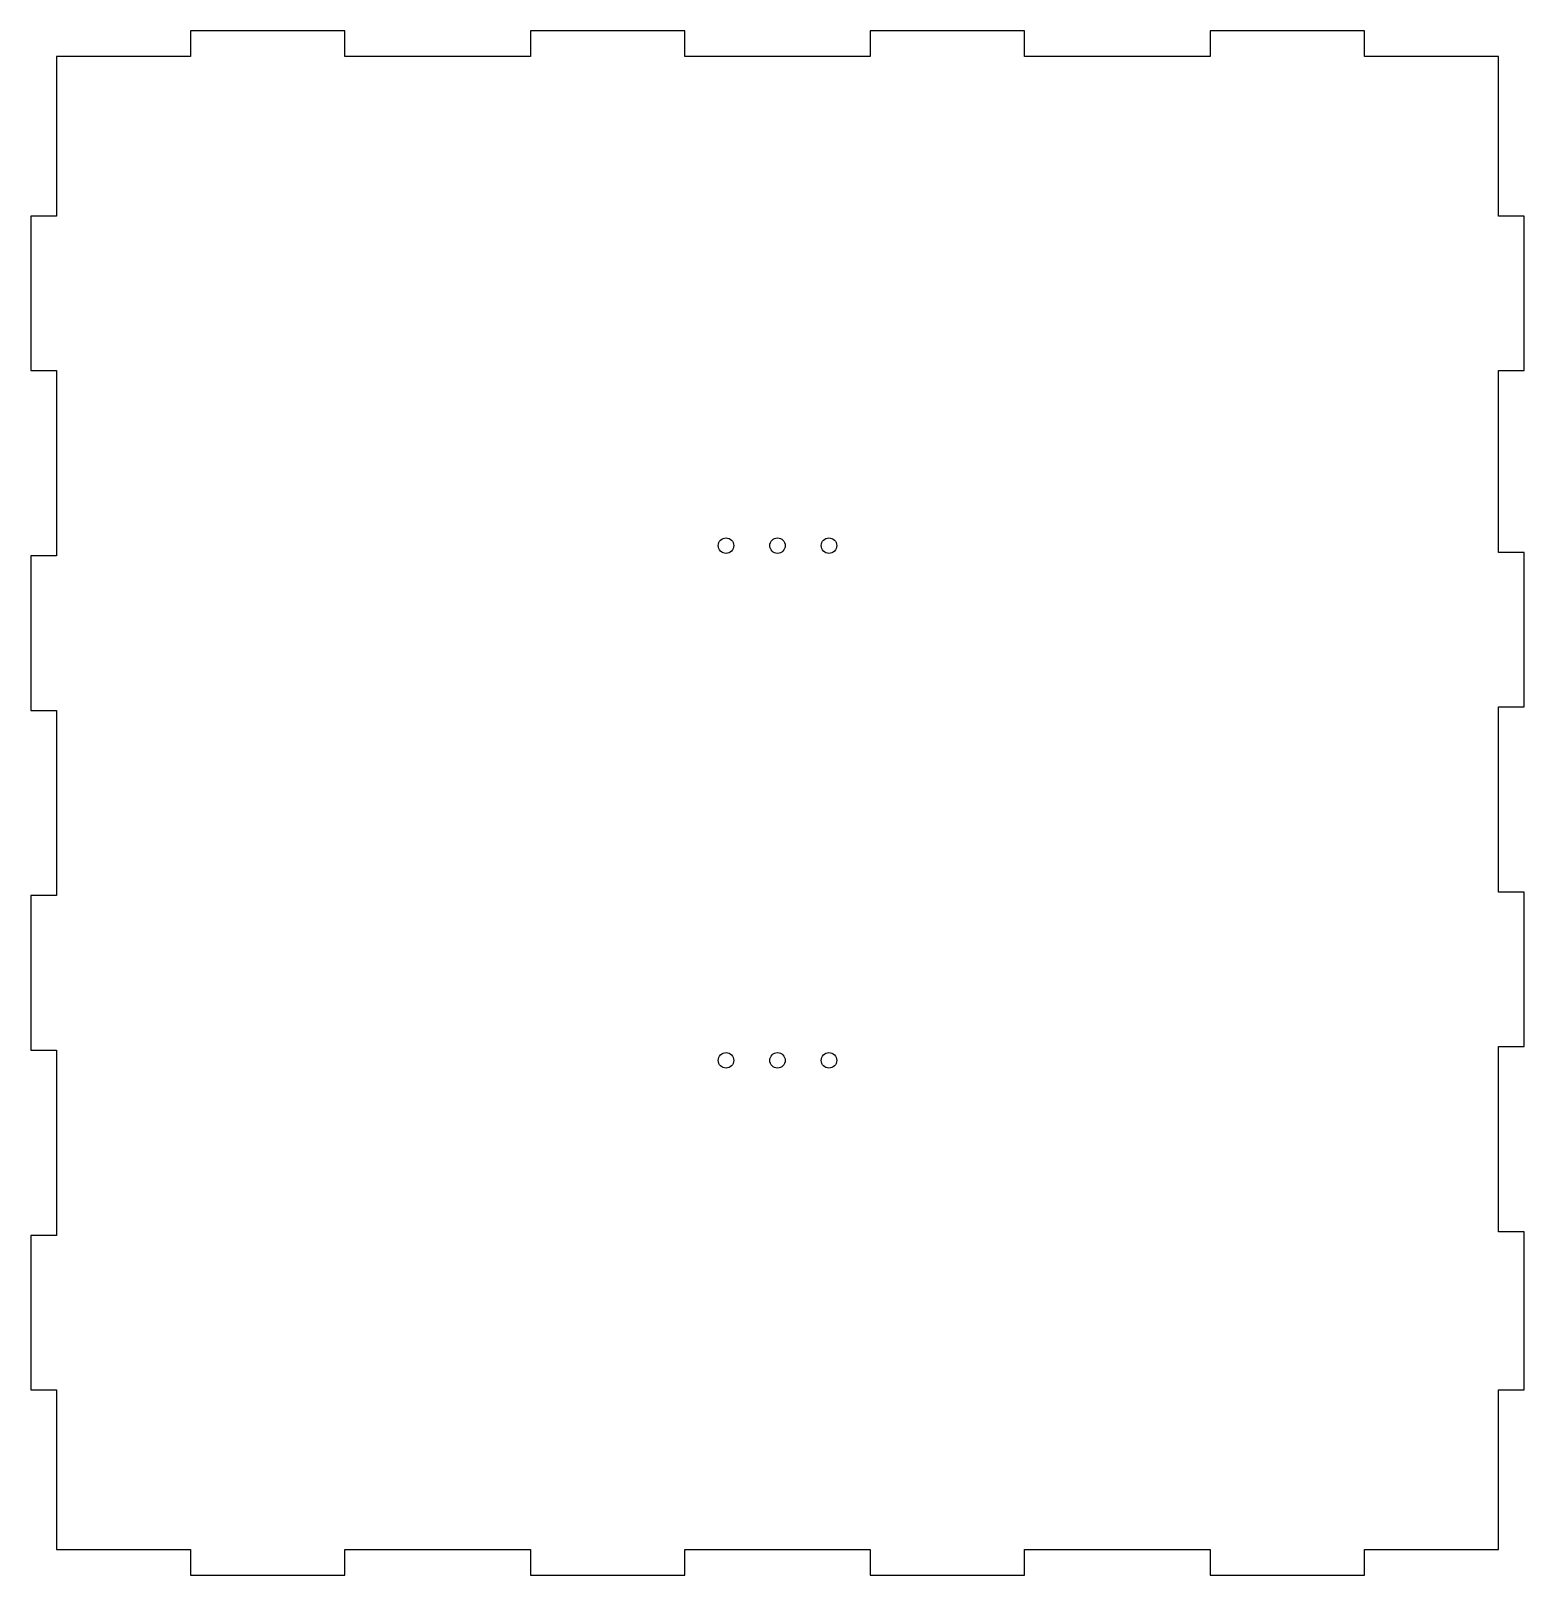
# Model space of a CAD drawing. Header units: millimetres. Extents: x -145 to 145, y -150 to 150.
import ezdxf

# ---------------------------------------------------------------- set-up
doc = ezdxf.new("R2010")
doc.units = ezdxf.units.MM

msp = doc.modelspace()

# ---------------------------------------------------------------- linework, layer by layer
at = {"color": 7, "linetype": 'Continuous', "lineweight": 25}
for p, q in [((-114, 150), (-114, 145)), ((-84, 150), (-114, 150)), ((-84, 145), (-84, 150)), ((-48, 150), (-48, 145)), ((-18, 150), (-48, 150)), ((-18, 145), (-18, 150)), ((18, 150), (18, 145)), ((48, 150), (18, 150)), ((48, 145), (48, 150)), ((84, 150), (84, 145)), ((114, 150), (84, 150)), ((114, 145), (114, 150)), ((-140, 145), (-140, 114)), ((-114, 145), (-140, 145)), ((-48, 145), (-84, 145)), ((18, 145), (-18, 145)), ((84, 145), (48, 145)), ((140, 145), (114, 145)), ((140, 114), (140, 145)), ((-145, 114), (-145, 84)), ((-140, 114), (-145, 114)), ((145, 114), (140, 114)), ((145, 84), (145, 114)), ((-145, 84), (-140, 84)), ((-140, 84), (-140, 48)), ((140, 84), (145, 84)), ((140, 48.67), (140, 84)), ((-145, 48), (-145, 18)), ((-140, 48), (-145, 48)), ((145, 48.67), (140, 48.67)), ((145, 18.67), (145, 48.67)), ((-145, 18), (-140, 18)), ((-140, 18), (-140, -18)), ((140, 18.67), (145, 18.67)), ((140, -17.33), (140, 18.67)), ((-145, -18), (-145, -48)), ((-140, -18), (-145, -18)), ((145, -17.33), (140, -17.33)), ((145, -47.33), (145, -17.33)), ((-145, -48), (-140, -48)), ((-140, -48), (-140, -84)), ((140, -47.33), (145, -47.33)), ((140, -83.33), (140, -47.33)), ((-145, -84), (-145, -114)), ((-140, -84), (-145, -84)), ((145, -83.33), (140, -83.33)), ((145, -114), (145, -83.33)), ((-145, -114), (-140, -114)), ((-140, -114), (-140, -145)), ((140, -114), (145, -114)), ((140, -145), (140, -114)), ((-140, -145), (-114, -145)), ((-114, -145), (-114, -150)), ((-84, -145), (-48, -145)), ((-84, -150), (-84, -145)), ((-48, -145), (-48, -150)), ((-18, -145), (18, -145)), ((-18, -150), (-18, -145)), ((18, -145), (18, -150)), ((48, -145), (84, -145)), ((48, -150), (48, -145)), ((84, -145), (84, -150)), ((114, -145), (140, -145)), ((114, -150), (114, -145)), ((-114, -150), (-84, -150)), ((-48, -150), (-18, -150)), ((18, -150), (48, -150)), ((84, -150), (114, -150))]:
    msp.add_line(p, q, dxfattribs=at)
for centre in [(-10, 50), (0, 50), (10, 50), (-10, -50), (0, -50), (10, -50)]:
    msp.add_circle(centre, 1.5, dxfattribs=at)

doc.saveas('drawing.dxf')
